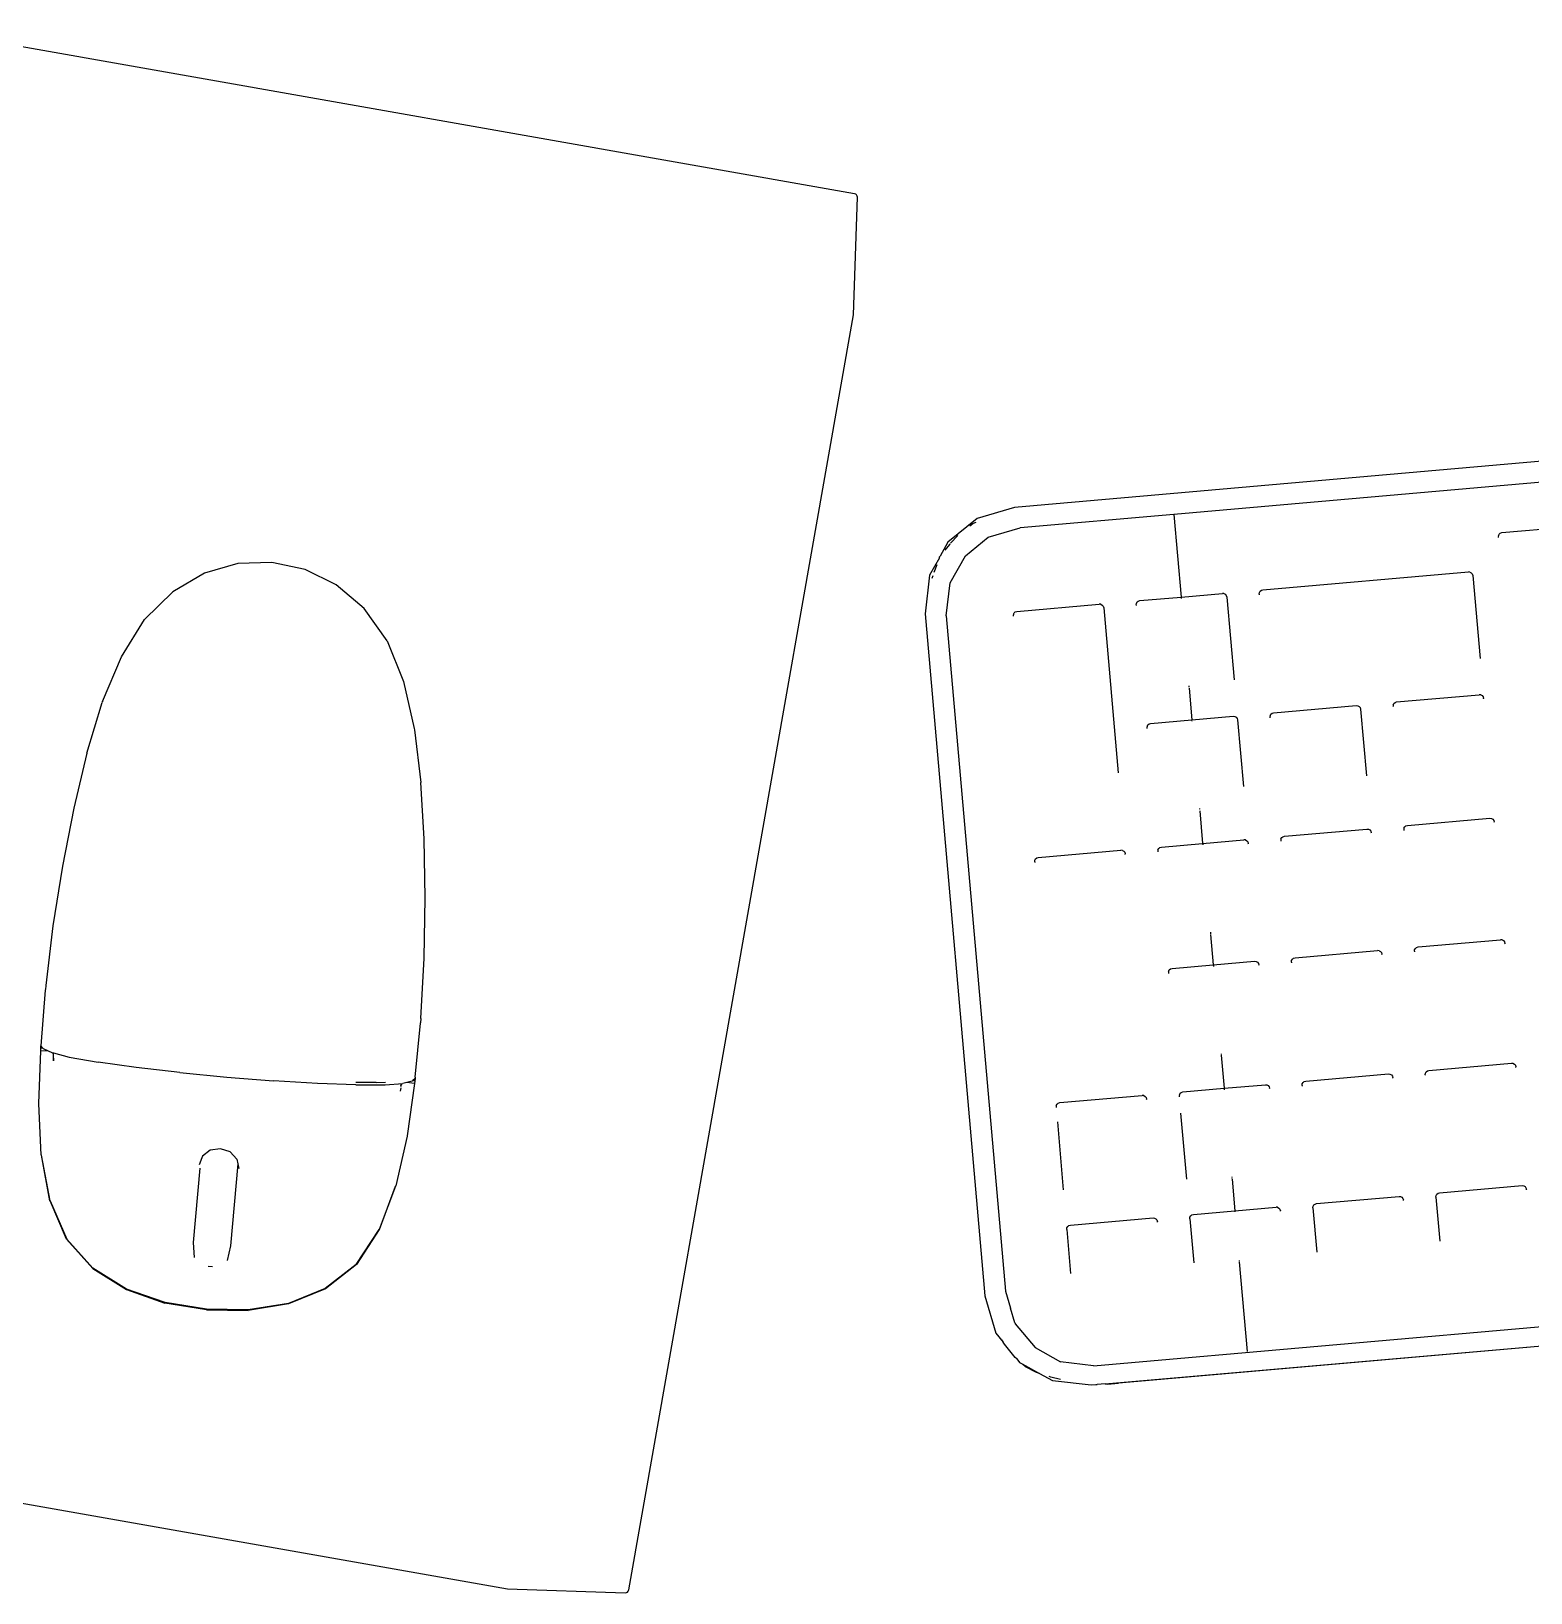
# Model space of a CAD drawing. Header units: metres. Extents: x -353 to 1688, y -477 to 135.
# Drawn here: x 72.5812 to 72.7877, y -222.3039 to -222.0888 of the extents above; entities that cross this region are included whole.
import ezdxf

# ---------------------------------------------------------------- set-up
doc = ezdxf.new("R2010")
doc.units = ezdxf.units.M
doc.header["$MEASUREMENT"] = 0
doc.layers.add('ID-LOOSE2', color=8, linetype='Continuous')

msp = doc.modelspace()

# ---------------------------------------------------------------- linework, layer by layer
at = {"layer": 'ID-LOOSE2', "linetype": 'Continuous'}
for p, q in [((72.69455996125703, -222.1112268335572), (72.56758096500607, -222.088837008894)), ((72.69442159071468, -222.1279189109794), (72.69495082682079, -222.1117083935101)), ((72.66345572340992, -222.303535110594), (72.69442159071468, -222.1279189109794)), ((73.02847935612658, -222.1271403915621), (72.71658233065432, -222.1544278459917)), ((73.02845395999907, -222.1300370635598), (72.73854387678443, -222.1553998130623)), ((72.71658233065432, -222.1544278459917), (72.71143510584011, -222.1559443414538)), ((72.71143510584011, -222.1559443414538), (72.70740242185548, -222.1592062868821)), ((72.71043789247551, -222.1569806925446), (72.71087199506951, -222.1566574300473)), ((72.71087199506951, -222.1566574300473), (72.71090437450403, -222.1566457618957)), ((72.71128997732353, -222.1565254678022), (72.71090437450403, -222.1566457618957)), ((72.73854387678443, -222.1553998130623), (72.71738186907237, -222.1572511618656)), ((72.73854387678443, -222.1553998130623), (72.7395409579974, -222.1667971775391)), ((72.78371652885062, -222.1578951081833), (72.79508552857214, -222.1569072779529)), ((72.70776991074331, -222.1593727783984), (72.70881086505779, -222.1582967547272)), ((72.7098536128708, -222.1610782778889), (72.71298268706641, -222.158546967241)), ((72.71298268706641, -222.158546967241), (72.71738186907237, -222.1572511618656)), ((72.7832183527878, -222.1584969285803), (72.78321541489368, -222.1585855967211)), ((72.78324289484158, -222.1582795417486), (72.7832183527878, -222.1584969285803)), ((72.78324289484158, -222.1582795417486), (72.78334488126825, -222.1580958405814)), ((72.78334488126825, -222.1580958405814), (72.78350831074931, -222.1579636601435)), ((72.78350831074931, -222.1579636601435), (72.78371652885062, -222.1578951081833)), ((72.70624297792983, -222.1613568579514), (72.70628328410066, -222.1612421469664)), ((72.70636402413766, -222.1611387867958), (72.70628328410066, -222.1612421469664)), ((72.70740242185548, -222.1592062868821), (72.70636402413766, -222.1611387867958)), ((72.70763297146755, -222.1595143311065), (72.70700505090144, -222.1603181699357)), ((72.70763297146755, -222.1595143311065), (72.70771488457171, -222.1594296583808)), ((72.70771451036921, -222.1648185798504), (72.7098536128708, -222.1610782778889)), ((72.60500478382278, -222.1634801963978), (72.60066081515834, -222.166052226257)), ((72.60960719764785, -222.1621548124467), (72.60500478382278, -222.1634801963978)), ((72.61428799783857, -222.1620232097645), (72.60960719764785, -222.1621548124467)), ((72.61887483738155, -222.1629656170992), (72.61428799783857, -222.1620232097645)), ((72.62317716996176, -222.1650700793834), (72.61887483738155, -222.1629656170992)), ((72.70624297792983, -222.1613568579514), (72.70488632125216, -222.163739206754)), ((72.70554933359927, -222.1633309632224), (72.70592296569703, -222.1622676097699)), ((72.75080128881018, -222.1657796763234), (72.77911432775886, -222.1633026119042)), ((72.77933199169365, -222.1633270911586), (72.77911432775886, -222.1633026119042)), ((72.77933199169365, -222.1633270911586), (72.77951586869949, -222.1634288766269)), ((72.77951586869949, -222.1634288766269), (72.7796481747364, -222.1635920800295)), ((72.62700853123283, -222.1683573581397), (72.62317716996176, -222.1650700793834)), ((72.70488632125216, -222.163739206754), (72.70428480229293, -222.1690652218127)), ((72.70524771729242, -222.1641893604088), (72.70537978199036, -222.1638135055148)), ((72.70720148849887, -222.1693702265402), (72.70771451036921, -222.1648185798504)), ((72.7796481747364, -222.1635920800295), (72.77972333320668, -222.1638054979313)), ((72.77972333320668, -222.1638054979313), (72.78072319316584, -222.1752341924733)), ((72.60066081515834, -222.166052226257), (72.59677745588147, -222.1698851072765)), ((72.71690994321057, -222.1687447809624), (72.7282771343057, -222.1677502877025)), ((72.72849479745537, -222.1677747669568), (72.7282771343057, -222.1677502877025)), ((72.72849479745537, -222.1677747669568), (72.72867867446143, -222.1678765524251)), ((72.73335538012316, -222.1678573985703), (72.73337992217694, -222.1676400117385)), ((72.73337992217694, -222.1676400117385), (72.7334724133159, -222.1674539367493)), ((72.7334724133159, -222.1674539367493), (72.73364533808467, -222.1673241552534)), ((72.73364533808467, -222.1673241552534), (72.73385541505195, -222.1672622474827)), ((72.73385541505195, -222.1672622474827), (72.7395409579974, -222.1667971775391)), ((72.7395409579974, -222.1667971775391), (72.74522258102729, -222.1662677542229)), ((72.73954347142148, -222.1668259078084), (72.73954759350227, -222.1668730261939)), ((72.7395526706814, -222.1669310620493), (72.73955606247455, -222.1669698327152)), ((72.74544024417696, -222.1662922334772), (72.74522258102729, -222.1662677542229)), ((72.74544024417696, -222.1662922334772), (72.74562412118303, -222.1663940189455)), ((72.74562412118303, -222.1663940189455), (72.74576856008775, -222.1665571344288)), ((72.74576856008775, -222.1665571344288), (72.7458315605702, -222.16677065281)), ((72.7458315605702, -222.16677065281), (72.74683140042248, -222.1781993372113)), ((72.75030127900118, -222.166374827411), (72.75029840535399, -222.1664615667179)), ((72.75030127900118, -222.166374827411), (72.75032582105518, -222.1661574405792)), ((72.75032582105518, -222.1661574405792), (72.75041828707413, -222.1659713655901)), ((72.75041828707413, -222.1659713655901), (72.75059121184313, -222.165841584094)), ((72.75059121184313, -222.165841584094), (72.75080128881018, -222.1657796763234)), ((72.59359359538098, -222.1750014598449), (72.59677745588147, -222.1698851072765)), ((72.6301673096034, -222.172806340168), (72.62700853123283, -222.1683573581397)), ((72.70428480229293, -222.1690652218127), (72.71250473245027, -222.2630196522609)), ((72.70720148849887, -222.1693702265402), (72.71533779481047, -222.2623730683633)), ((72.71640993340156, -222.1693399446099), (72.71640702844525, -222.1694276186602)), ((72.71643447545557, -222.169122557778), (72.71640993340156, -222.1693399446099)), ((72.71643447545557, -222.169122557778), (72.7165269665943, -222.1689364702289)), ((72.7165269665943, -222.1689364702289), (72.71669989136308, -222.1688066761729)), ((72.71669989136308, -222.1688066761729), (72.71690994321057, -222.1687447809624)), ((72.72867867446143, -222.1678765524251), (72.72882311336616, -222.1680396679084)), ((72.72882311336616, -222.1680396679084), (72.7288861138486, -222.1682531862896)), ((72.7288861138486, -222.1682531862896), (72.73087503371721, -222.1909867347418)), ((72.73335538012316, -222.1678573985703), (72.73335250556511, -222.1679441653702)), ((72.6301673096034, -222.172806340168), (72.63241435192663, -222.1783978339339)), ((72.59099275310041, -222.1811387819523), (72.59359359538098, -222.1750014598449)), ((72.63241435192663, -222.1783978339339), (72.63390994770702, -222.1848935529241)), ((72.74061062060923, -222.1790240822346), (72.74061577662223, -222.1790830186432)), ((72.74062012834179, -222.1791327614782), (72.74062643152479, -222.1792048107428)), ((72.74063493662402, -222.1793020292694), (72.74101914162725, -222.1836937292254)), ((72.76922812606017, -222.1812257592929), (72.78059529203551, -222.180231266033)), ((72.78081295518518, -222.1802557452875), (72.78059529203551, -222.180231266033)), ((72.78081295518518, -222.1802557452875), (72.78099683219102, -222.1803575307557)), ((72.78099683219102, -222.1803575307557), (72.78112913822793, -222.1805207215984)), ((72.78112913822793, -222.1805207215984), (72.7811910836781, -222.1807305473676)), ((72.58880015796444, -222.1882698060458), (72.5909334829098, -222.1813034674237)), ((72.59099275310041, -222.1811387819523), (72.5909334829098, -222.1813034674237)), ((72.75189925056566, -222.1829000197189), (72.75207217533443, -222.1827702256629)), ((72.75207217533443, -222.1827702256629), (72.75228225230171, -222.1827083304523)), ((72.75228225230171, -222.1827083304523), (72.76364941827728, -222.1817138371924)), ((72.76364941827728, -222.1817138371924), (72.76386708142695, -222.1817383164467)), ((72.76386708142695, -222.1817383164467), (72.76405095843256, -222.1818401019151)), ((72.76405095843256, -222.1818401019151), (72.76418323934968, -222.1820032927577)), ((72.76418323934968, -222.1820032927577), (72.76425839781996, -222.1822167232195)), ((72.76425839781996, -222.1822167232195), (72.76505981098808, -222.1913771104831)), ((72.76872811625094, -222.1818209229405), (72.7687252425817, -222.1819076425354)), ((72.76875265830495, -222.1816035235488), (72.76872811625094, -222.1818209229405)), ((72.76875265830495, -222.1816035235488), (72.76884512432389, -222.1814174485596)), ((72.76884512432389, -222.1814174485596), (72.76901804909267, -222.1812876670635)), ((72.76901804909267, -222.1812876670635), (72.76922812606017, -222.1812257592929)), ((72.78120895708594, -222.1808154613389), (72.7811910836781, -222.1807305473676)), ((72.63390994770702, -222.1848935529241), (72.63393971468145, -222.1850660255365)), ((72.73483644409384, -222.1847860526992), (72.73483355003646, -222.1848727827079)), ((72.73486098614762, -222.1845686658675), (72.73483644409384, -222.1847860526992)), ((72.73486098614762, -222.1845686658675), (72.73495347728658, -222.1843825908782)), ((72.73495347728658, -222.1843825908782), (72.73512640205536, -222.1842527968223)), ((72.73512640205536, -222.1842527968223), (72.73533647902264, -222.1841909016115)), ((72.73533647902264, -222.1841909016115), (72.74101914162725, -222.1836937292254)), ((72.74101914162725, -222.1836937292254), (72.7467036449982, -222.1831963957918)), ((72.74101914162725, -222.1836937292254), (72.74102446302459, -222.1837545560777)), ((72.7410285850026, -222.1838016728256), (72.741033662282, -222.1838597092559)), ((72.7467036449982, -222.1831963957918), (72.74692130814788, -222.1832208750462)), ((72.74692130814788, -222.1832208750462), (72.74710518515349, -222.1833226730744)), ((72.74710518515349, -222.1833226730744), (72.74724962405844, -222.1834857759977)), ((72.74724962405844, -222.1834857759977), (72.74731262454088, -222.1836992943788)), ((72.74731262454088, -222.1836992943788), (72.74811405620699, -222.1928598830303)), ((72.75178224249271, -222.1833034815398), (72.75177932806332, -222.1833902112924)), ((72.7518067594267, -222.1830860947081), (72.75178224249271, -222.1833034815398)), ((72.7518067594267, -222.1830860947081), (72.75189925056566, -222.1829000197189)), ((72.63393971468145, -222.1850660255365), (72.6348309404043, -222.1922969762322)), ((72.58880015796444, -222.1882698060458), (72.58702020593978, -222.195847184035)), ((72.63526805021024, -222.2000683168308), (72.6348309404043, -222.1922969762322)), ((72.58702020593978, -222.195847184035), (72.58545294334272, -222.2038307493444)), ((72.74208813995779, -222.1959130389201), (72.74209676821943, -222.1960116652663)), ((72.7421011200845, -222.196061409768), (72.74210386144819, -222.1960927452449)), ((72.74211592846905, -222.1962306787291), (72.74250764469411, -222.2007082365786)), ((72.77071670085388, -222.1982402603709), (72.78208386682923, -222.1972457671111)), ((72.78208386682923, -222.1972457671111), (72.7823015299789, -222.1972702463654)), ((72.7823015299789, -222.1972702463654), (72.78249434963709, -222.1973680252241)), ((72.78249434963709, -222.1973680252241), (72.7826298207699, -222.197535147317)), ((72.7826298207699, -222.197535147317), (72.78267965847203, -222.1977450484455)), ((72.78269753189511, -222.1978299624908), (72.78267965847203, -222.1977450484455)), ((72.63542518717873, -222.2082027517164), (72.63526805021024, -222.2000683168308)), ((72.75329533422064, -222.200100608346), (72.75339732064731, -222.1999169197386)), ((72.75339732064731, -222.1999169197386), (72.75356075012837, -222.1997847393009)), ((72.75356075012837, -222.1997847393009), (72.75377082709542, -222.1997228315303)), ((72.75377082709542, -222.1997228315303), (72.765137993071, -222.1987283382704)), ((72.765137993071, -222.1987283382704), (72.76535565622066, -222.1987528175248)), ((72.76535565622066, -222.1987528175248), (72.7655395332265, -222.1988546155529)), ((72.7655395332265, -222.1988546155529), (72.76568394701144, -222.1990177184763)), ((72.76568394701144, -222.1990177184763), (72.76573375959401, -222.1992276321648)), ((72.76575163300708, -222.1993125359731), (72.76573375959401, -222.1992276321648)), ((72.77021669104488, -222.1988354240185), (72.7702138174393, -222.1989221416845)), ((72.77024123309866, -222.1986180246267), (72.77021669104488, -222.1988354240185)), ((72.77024123309866, -222.1986180246267), (72.77034319440577, -222.1984343485794)), ((72.77034319440577, -222.1984343485794), (72.7705066238866, -222.1983021681416)), ((72.7705066238866, -222.1983021681416), (72.77071670085388, -222.1982402603709)), ((72.71987513576869, -222.202637055995), (72.73124232686405, -222.2016425627351)), ((72.73145996489393, -222.2016670294296), (72.73124232686405, -222.2016425627351)), ((72.73145996489393, -222.2016670294296), (72.73164386701956, -222.2017688274577)), ((72.73164386701956, -222.2017688274577), (72.73178828080472, -222.2019319303811)), ((72.73178828080472, -222.2019319303811), (72.73183809338707, -222.2021418440696)), ((72.73185596709618, -222.2022267492839), (72.73183809338707, -222.2021418440696)), ((72.73632501888756, -222.2018005537772), (72.73632214525674, -222.2018872824025)), ((72.73634956094156, -222.2015831669454), (72.73632501888756, -222.2018005537772)), ((72.73634956094156, -222.2015831669454), (72.73645154736823, -222.2013994783381)), ((72.73645154736823, -222.2013994783381), (72.7366149768493, -222.2012672979002)), ((72.7366149768493, -222.2012672979002), (72.73682505381635, -222.2012054026895)), ((72.73682505381635, -222.2012054026895), (72.74250764469411, -222.2007082365786)), ((72.74250764469411, -222.2007082365786), (72.74819221979192, -222.2002108968697)), ((72.74251045261076, -222.2007403327977), (72.74251708814245, -222.200816181013)), ((72.74252216539048, -222.2008742170866), (72.74252555723501, -222.2009129879609)), ((72.74840988294159, -222.2002353761242), (72.74819221979192, -222.2002108968697)), ((72.74840988294159, -222.2002353761242), (72.74859375994743, -222.2003371741524)), ((72.74859375994743, -222.2003371741524), (72.74873817373236, -222.2005002770758)), ((72.74873817373236, -222.2005002770758), (72.74878798631471, -222.2007101907642)), ((72.74880585981646, -222.2007950949917), (72.74878798631471, -222.2007101907642)), ((72.75327081728642, -222.2003179951778), (72.75326792336386, -222.2004047211474)), ((72.75329533422064, -222.200100608346), (72.75327081728642, -222.2003179951778)), ((72.58545294334272, -222.2038307493444), (72.58415089569462, -222.2120421262067)), ((72.71937512595969, -222.2032322070826), (72.71937215423736, -222.2033218961918)), ((72.71937512595969, -222.2032322070826), (72.7193996680137, -222.2030148202507)), ((72.7193996680137, -222.2030148202507), (72.71950165444036, -222.2028311316435)), ((72.71950165444036, -222.2028311316435), (72.71966505880164, -222.2026989512057)), ((72.71966505880164, -222.2026989512057), (72.71987513576869, -222.202637055995)), ((72.63528156466782, -222.2165154744504), (72.63542518717873, -222.2082027517164)), ((72.58415089569462, -222.2120421262067), (72.5831579096232, -222.2202980530512)), ((72.74357664302443, -222.2129275462734), (72.74358527235654, -222.2130261848546)), ((72.74358962427596, -222.2130759299755), (72.74359592639462, -222.2131479670776)), ((72.74360443160708, -222.2132451868948), (72.74397171998498, -222.2174435193983)), ((72.77180732762486, -222.2151696178545), (72.77197075710569, -222.2150374374166)), ((72.77197075710569, -222.2150374374166), (72.77218085919276, -222.2149755422059)), ((72.77218085919276, -222.2149755422059), (72.7835480251681, -222.2139810363861)), ((72.78376566319821, -222.2140055156406), (72.7835480251681, -222.2139810363861)), ((72.78376566319821, -222.2140055156406), (72.78395848285618, -222.2141033070591)), ((72.78395848285618, -222.2141033070591), (72.78409397910877, -222.2142704165921)), ((72.78409397910877, -222.2142704165921), (72.78414379169112, -222.2144803302806)), ((72.7841616858691, -222.2145652461032), (72.78414379169112, -222.2144803302806)), ((72.63482581596304, -222.2248184130184), (72.63528156466782, -222.2165154744504)), ((72.74397171998498, -222.2174435193983), (72.7496563781308, -222.2169461787047)), ((72.7496563781308, -222.2169461787047), (72.74987401616067, -222.2169706579592)), ((72.74987401616067, -222.2169706579592), (72.75005789316651, -222.2170724559874)), ((72.75005789316651, -222.2170724559874), (72.75020233207147, -222.2172355589107)), ((72.75020233207147, -222.2172355589107), (72.7502521195338, -222.2174454600392)), ((72.75473495050551, -222.2170532644528), (72.75473207684126, -222.2171399940871)), ((72.75473495050551, -222.2170532644528), (72.75474756065, -222.2168378997657)), ((72.75474756065, -222.2168378997657), (72.7548614538664, -222.2166521890138)), ((72.7548614538664, -222.2166521890138), (72.75502488334746, -222.2165200085759)), ((72.75502488334746, -222.2165200085759), (72.75523498543453, -222.2164581133652)), ((72.75523498543453, -222.2164581133652), (72.76660215140987, -222.2154636201053)), ((72.76681978943975, -222.2154880867998), (72.76660215140987, -222.2154636201053)), ((72.76681978943975, -222.2154880867998), (72.76701260909772, -222.2155858782185)), ((72.76701260909772, -222.2155858782185), (72.76714810535054, -222.2157529877514)), ((72.76714810535054, -222.2157529877514), (72.76719789281287, -222.2159629014399)), ((72.7672157869822, -222.2160478172215), (72.76719789281287, -222.2159629014399)), ((72.77168082426397, -222.2155706932936), (72.77167797097877, -222.2156574229707)), ((72.77168082426397, -222.2155706932936), (72.77169343440823, -222.2153553286064)), ((72.77169343440823, -222.2153553286064), (72.77180732762486, -222.2151696178545)), ((72.73778915210687, -222.2185358356121), (72.73778629880826, -222.2186225555037)), ((72.73781371928044, -222.2183184487805), (72.73778915210687, -222.2185358356121)), ((72.73781371928044, -222.2183184487805), (72.73791568058732, -222.2181347601731)), ((72.73791568058732, -222.2181347601731), (72.73807911006838, -222.2180025671753)), ((72.73807911006838, -222.2180025671753), (72.73828921215545, -222.2179406719647)), ((72.73828921215545, -222.2179406719647), (72.74397171998498, -222.2174435193983)), ((72.74397171998498, -222.2174435193983), (72.74398116339785, -222.2175514634285)), ((72.74398624137712, -222.2176095078587), (72.74398963307135, -222.217648277014)), ((72.7502700136954, -222.2175303757836), (72.7502521195338, -222.2174454600392)), ((72.5831021436461, -222.2209355561378), (72.5824914042596, -222.2285945725542)), ((72.58311602212507, -222.2208205325518), (72.5831021436461, -222.2209355561378)), ((72.5831579096232, -222.2202980530512), (72.58311602212507, -222.2208205325518)), ((72.6340578657057, -222.2329180067281), (72.63477004998595, -222.2254559161049)), ((72.63477004998595, -222.2254559161049), (72.63477006101698, -222.2254064620579)), ((72.63482581596304, -222.2248184130184), (72.63477006101698, -222.2254064620579)), ((72.58219192734714, -222.2365357868185), (72.58248075491747, -222.2292896135183)), ((72.58246250537582, -222.2289248613238), (72.5824649043177, -222.2288974179318)), ((72.58276680557105, -222.2289083100736), (72.58246250537582, -222.2289248613238)), ((72.58248075491747, -222.2292896135183), (72.58246250537582, -222.2289248613238)), ((72.5824649043177, -222.2288974179318), (72.5824914042596, -222.2285945725542)), ((72.58276680557105, -222.2289083100736), (72.5824649043177, -222.2288974179318)), ((72.58353595707945, -222.2293162060843), (72.58248075491747, -222.2292896135183)), ((72.58276680557105, -222.2289083100736), (72.5824914042596, -222.2285945725542)), ((72.58276680557105, -222.2289083100736), (72.58285772789918, -222.229011888904)), ((72.58353595707945, -222.2293162060843), (72.58285772789918, -222.229011888904)), ((72.58402788398735, -222.2295369306031), (72.58353595707945, -222.2293162060843)), ((72.58402788398735, -222.2295369306031), (72.58424782453358, -222.2295584168204)), ((72.5842227181879, -222.2302567687568), (72.58424782453358, -222.2295584168204)), ((72.58424782453358, -222.2295584168204), (72.58640645363312, -222.2301553300745)), ((72.58640645363312, -222.2301553300745), (72.59040115646576, -222.2308534849411)), ((72.74504419125219, -222.2297025269027), (72.74504934707852, -222.2297614611716)), ((72.74505369896065, -222.2298112058664), (72.7450564402559, -222.2298425405605)), ((72.74506000149495, -222.2298832477185), (72.74545836315679, -222.2344367670064)), ((72.5842089953187, -222.2306384807157), (72.58422137677394, -222.230294081195)), ((72.58424359513992, -222.2303034133862), (72.5842089953187, -222.2306384807157)), ((72.59561311502944, -222.2315798619138), (72.59040115646576, -222.2308534849411)), ((72.6016419069997, -222.2322852764055), (72.59561311502944, -222.2315798619138)), ((72.6016419069997, -222.2322852764055), (72.60808562798411, -222.2329165874589)), ((72.7731801503362, -222.2323485657656), (72.7732940435526, -222.2321628550137)), ((72.7732940435526, -222.2321628550137), (72.77345747303366, -222.2320306745759)), ((72.77345747303366, -222.2320306745759), (72.77366755000071, -222.2319687793652)), ((72.77366755000071, -222.2319687793652), (72.78503471558383, -222.2309742861053)), ((72.78503471558383, -222.2309742861053), (72.78525237912595, -222.2309987527997)), ((72.78525237912595, -222.2309987527997), (72.78544519878415, -222.2310965442183)), ((72.78544519878415, -222.2310965442183), (72.78558069503674, -222.2312636663112)), ((72.78558069503674, -222.2312636663112), (72.78563050722664, -222.2314735674397)), ((72.78564840167269, -222.2315584815137), (72.78563050722664, -222.2314735674397)), ((72.60808562798411, -222.2329165874589), (72.61454109247939, -222.2334138089691)), ((72.62060078181571, -222.2337659886989), (72.61454109247939, -222.2334138089691)), ((72.62585968930307, -222.2339556935005), (72.62060078181571, -222.2337659886989)), ((72.62585968930307, -222.2339556935005), (72.62991494343669, -222.2339618352941)), ((72.62865154261567, -222.2336613898119), (72.62589016468428, -222.2336252332334)), ((72.62865154261567, -222.2336613898119), (72.62995103584308, -222.2335785696126)), ((72.62991494343669, -222.2339618352941), (72.63236475286249, -222.2337658630998)), ((72.63205762365101, -222.2343711144232), (72.63199511612834, -222.2348192200569)), ((72.63206422958979, -222.2341605834106), (72.63212583675954, -222.2338821064312)), ((72.63212583675954, -222.2338821064312), (72.63208381129311, -222.2341833797415)), ((72.63288752792164, -222.2336339153296), (72.63236475286249, -222.2337658630998)), ((72.63360830903412, -222.2334519910796), (72.63288752792164, -222.2336339153296)), ((72.6339313246649, -222.2337909577896), (72.63288752792164, -222.2336339153296)), ((72.6339313246649, -222.2337909577896), (72.63295747988855, -222.2409771952243)), ((72.63371583650792, -222.2333657708074), (72.63360830903412, -222.2334519910796)), ((72.63404153736519, -222.2331046094919), (72.63371583650792, -222.2333657708074)), ((72.63401503643036, -222.2334074662172), (72.63371583650792, -222.2333657708074)), ((72.63401263748847, -222.2334349096091), (72.63371583650792, -222.2333657708074)), ((72.63401263748847, -222.2334349096091), (72.6339313246649, -222.2337909577896)), ((72.63401503643036, -222.2334074662172), (72.63401263748847, -222.2334349096091)), ((72.63404153736519, -222.2331046094919), (72.63401503643036, -222.2334074662172)), ((72.6340578657057, -222.2329180067281), (72.63404153736519, -222.2331046094919)), ((72.7397759029634, -222.2349339216837), (72.74545836315679, -222.2344367670064)), ((72.74545836315679, -222.2344367670064), (72.75114306893875, -222.233939415864)), ((72.74545836315679, -222.2344367670064), (72.74546780619448, -222.2345447067465)), ((72.75114306893875, -222.233939415864), (72.75136073208841, -222.2339638951183)), ((72.75136073208841, -222.2339638951183), (72.75155355174661, -222.234061686537)), ((72.75155355174661, -222.234061686537), (72.75168904799943, -222.2342287960699)), ((72.75168904799943, -222.2342287960699), (72.75173883546177, -222.2344387097584)), ((72.75175672925366, -222.2345236135582), (72.75173883546177, -222.2344387097584)), ((72.75622166643348, -222.234046514172), (72.75621879281312, -222.2341332322904)), ((72.75622166643348, -222.234046514172), (72.75623427657797, -222.2338311369249)), ((72.75623427657797, -222.2338311369249), (72.75634816979436, -222.233645426173)), ((72.75634816979436, -222.233645426173), (72.75651159927543, -222.2335132457351)), ((72.75651159927543, -222.2335132457351), (72.75672167624248, -222.2334513505244)), ((72.75672167624248, -222.2334513505244), (72.76808884221805, -222.2324568572647)), ((72.76808884221805, -222.2324568572647), (72.76830650536749, -222.2324813239591)), ((72.76830650536749, -222.2324813239591), (72.76849932502569, -222.2325791153776)), ((72.76849932502569, -222.2325791153776), (72.76863482127851, -222.2327462374705)), ((72.76863482127851, -222.2327462374705), (72.76868460874084, -222.2329561385991)), ((72.7687025025416, -222.233041052632), (72.76868460874084, -222.2329561385991)), ((72.77316754019193, -222.2325639430126), (72.77316468696563, -222.232650660708)), ((72.77316754019193, -222.2325639430126), (72.7731801503362, -222.2323485657656)), ((72.58222094072744, -222.2365860892372), (72.58219192734714, -222.2365357868185)), ((72.58253265244389, -222.2436150013048), (72.58222094072744, -222.2365860892372)), ((72.72235493824724, -222.2367937547027), (72.7224569246739, -222.2366100660954)), ((72.7224569246739, -222.2366100660954), (72.72262032903495, -222.2364778856576)), ((72.72262032903495, -222.2364778856576), (72.72283040600223, -222.2364159904469)), ((72.72283040600223, -222.2364159904469), (72.73419759709759, -222.235421497187)), ((72.73441523512724, -222.2354459638815), (72.73419759709759, -222.235421497187)), ((72.73441523512724, -222.2354459638815), (72.7345991372531, -222.2355477619096)), ((72.7345991372531, -222.2355477619096), (72.73474355103826, -222.235710877393)), ((72.73474355103826, -222.235710877393), (72.73479336362061, -222.2359207785215)), ((72.73481123740771, -222.2360056841054), (72.73479336362061, -222.2359207785215)), ((72.73927586803461, -222.2355290727714), (72.73927301479307, -222.2356158011262)), ((72.73930041008862, -222.2353116733797), (72.73927586803461, -222.2355290727714)), ((72.73930041008862, -222.2353116733797), (72.73940239651529, -222.2351279973323)), ((72.73940239651529, -222.2351279973323), (72.73956582599635, -222.2349958168945)), ((72.73956582599635, -222.2349958168945), (72.7397759029634, -222.2349339216837)), ((72.74547288369035, -222.2346027456534), (72.74547627534321, -222.2346415143361)), ((72.72233039619323, -222.2370111540944), (72.72232742445613, -222.2371008331157)), ((72.72235493824724, -222.2367937547027), (72.72233039619323, -222.2370111540944)), ((72.73946902541866, -222.2378839606092), (72.7402633940876, -222.2469635967083)), ((72.72249488977877, -222.2390386907113), (72.72331789732698, -222.2484456803213)), ((72.60581226010049, -222.2429710298674), (72.60476477660245, -222.2437750898511)), ((72.60722337796165, -222.2427722191347), (72.60581226010049, -222.2429710298674)), ((72.60857852888716, -222.2432130341124), (72.60722337796165, -222.2427722191347)), ((72.63292017697154, -222.241021694967), (72.63139265391305, -222.2478896895345)), ((72.63295747988855, -222.2409771952243), (72.63292017697154, -222.241021694967)), ((72.58256491883935, -222.2436523670215), (72.58253265244389, -222.2436150013048)), ((72.58376310863468, -222.2499332739603), (72.58256491883935, -222.2436523670215)), ((72.58372939785045, -222.2499194455053), (72.58256491883935, -222.2436523670215)), ((72.60467248130112, -222.2440070308485), (72.60428238833993, -222.2449873467398)), ((72.60476477660245, -222.2437750898511), (72.60467248130112, -222.2440070308485)), ((72.60947047052446, -222.2441867784097), (72.60857852888716, -222.2432130341124)), ((72.60960365601, -222.2448299560572), (72.60861554292637, -222.256124126382)), ((72.60947047052446, -222.2441867784097), (72.60960365601, -222.2448299560572)), ((72.60960365601, -222.2448299560572), (72.60973503235846, -222.245464397043)), ((72.60353434553144, -222.2556795685526), (72.60443065190407, -222.245434778691)), ((72.72748445359571, -222.2726589521368), (73.03854423581583, -222.245445921423)), ((72.74652736094185, -222.2466560704676), (72.74653083411272, -222.2466957709499)), ((72.74653598996542, -222.246754705523), (72.74654034191462, -222.2468044509842)), ((72.74654308316872, -222.2468357852067), (72.74654664431228, -222.2468764912741)), ((72.74655514960659, -222.2469737120275), (72.74693386593185, -222.251302673013)), ((72.63135438388304, -222.2479208883381), (72.6290837289389, -222.2538983102979)), ((72.62911932370912, -222.2538905482768), (72.63135438388304, -222.2479208883381)), ((72.63135438388304, -222.2479208883381), (72.63139265391305, -222.2478896895345)), ((72.72905985136413, -222.2751538186607), (73.03712104591, -222.2482018753344)), ((73.03365190170894, -222.2485755859342), (72.73253818247895, -222.2749196093968)), ((72.75819726409486, -222.2503172553691), (72.7695644300702, -222.2493227495493)), ((72.7695644300702, -222.2493227495493), (72.76978206810008, -222.2493472288037)), ((72.76978206810008, -222.2493472288037), (72.76996597022571, -222.2494490268318)), ((72.76996597022571, -222.2494490268318), (72.77009827626262, -222.2496122051147)), ((72.77463031694106, -222.2494357133328), (72.77465528603193, -222.2492145082899)), ((72.77463031694106, -222.2494357133328), (72.77516244983394, -222.2555178916613)), ((72.77465528603193, -222.2492145082899), (72.77476920436834, -222.249028797538)), ((72.77476920436834, -222.249028797538), (72.77493260872939, -222.2488966171002)), ((72.77493260872939, -222.2488966171002), (72.77514271081645, -222.2488347218895)), ((72.77514271081645, -222.2488347218895), (72.7865098767918, -222.2478402160697)), ((72.7865098767918, -222.2478402160697), (72.786727514429, -222.2478646953241)), ((72.786727514429, -222.2478646953241), (72.78691141733975, -222.2479664933522)), ((72.78691141733975, -222.2479664933522), (72.78704372337666, -222.248129684195)), ((72.78704372337666, -222.248129684195), (72.78710564370704, -222.2483395099641)), ((72.78712287571307, -222.2484213698211), (72.78710564370704, -222.2483395099641)), ((72.58376310863468, -222.2499332739603), (72.58372939785045, -222.2499194455053)), ((72.58376310863468, -222.2499332739603), (72.58604991561651, -222.2552025559293)), ((72.58602001048325, -222.2552188210059), (72.58376310863468, -222.2499332739603)), ((72.74125149081578, -222.2517998139684), (72.74693386593185, -222.251302673013)), ((72.74693386593185, -222.251302673013), (72.75261865679113, -222.2508053207087)), ((72.74693386593185, -222.251302673013), (72.74693918765797, -222.2513635036231)), ((72.74694330940042, -222.2514106176793), (72.74694838740129, -222.2514686623567)), ((72.75283629482101, -222.250829799963), (72.75261865679113, -222.2508053207087)), ((72.75283629482101, -222.250829799963), (72.75302019694664, -222.2509315979912)), ((72.75302019694664, -222.2509315979912), (72.75315250298354, -222.251094776274)), ((72.75315250298354, -222.251094776274), (72.75321442331415, -222.2513046020431)), ((72.75323165604618, -222.2513864722579), (72.75321442331415, -222.2513046020431)), ((72.7576848450999, -222.2509182593723), (72.75770983931034, -222.2506970417696)), ((72.7576848450999, -222.2509182593723), (72.75821697801894, -222.2570004154608)), ((72.75770983931034, -222.2506970417696), (72.75782375764675, -222.2505113310176)), ((72.75782375764675, -222.2505113310176), (72.7579871620078, -222.2503791505798)), ((72.7579871620078, -222.2503791505798), (72.75819726409486, -222.2503172553691)), ((72.77009827626262, -222.2496122051147), (72.77016019659322, -222.2498220434437)), ((72.77017742926637, -222.2499039133789), (72.77016019659322, -222.2498220434437)), ((72.72379362509923, -222.2538833514513), (72.72381861930967, -222.2536621338486)), ((72.72381861930967, -222.2536621338486), (72.72393253764608, -222.2534764356566)), ((72.72393253764608, -222.2534764356566), (72.72409594200712, -222.2533442552187)), ((72.72409594200712, -222.2533442552187), (72.7243060189744, -222.253282347448)), ((72.7243060189744, -222.253282347448), (72.73567321006954, -222.2522878541882)), ((72.73567321006954, -222.2522878541882), (72.73589084809942, -222.2523123334425)), ((72.73589084809942, -222.2523123334425), (72.73607475022504, -222.2524141189109)), ((72.73607475022504, -222.2524141189109), (72.73620705626195, -222.2525773097536)), ((72.73620705626195, -222.2525773097536), (72.73626897659256, -222.2527871355227)), ((72.73628685035555, -222.2528720511827), (72.73626897659256, -222.2527871355227)), ((72.74073907182083, -222.2524008179716), (72.74076406603126, -222.252179600369)), ((72.74073907182083, -222.2524008179716), (72.74127125117502, -222.2584835147492)), ((72.74076406603126, -222.252179600369), (72.74087798436767, -222.2519939021769)), ((72.74087798436767, -222.2519939021769), (72.74104138872872, -222.2518617091791)), ((72.74104138872872, -222.2518617091791), (72.74125149081578, -222.2517998139684)), ((72.58964027743468, -222.2592726558703), (72.58602001048325, -222.2552188210059)), ((72.58965791154105, -222.259231007226), (72.58604991561651, -222.2552025559293)), ((72.60364002474807, -222.2577487588344), (72.60353434553144, -222.2556795685526)), ((72.62591666103117, -222.2586904414845), (72.6290837289389, -222.2538983102979)), ((72.6290837289389, -222.2538983102979), (72.62594327546935, -222.2587116551637)), ((72.62911932370912, -222.2538905482768), (72.6290837289389, -222.2538983102979)), ((72.72379362509923, -222.2538833514513), (72.72432580456166, -222.2599660494656)), ((72.60861554292637, -222.256124126382), (72.60815223987242, -222.2581431704433)), ((72.58964027743468, -222.2592726558703), (72.59426747195175, -222.262174081792)), ((72.5942735007061, -222.2621159796724), (72.58965791154105, -222.259231007226)), ((72.60550936543177, -222.2589178740802), (72.60610768913966, -222.2589702202688)), ((72.62591666103117, -222.2586904414845), (72.621663940075, -222.2620311751954)), ((72.62594327546935, -222.2587116551637), (72.62167407591801, -222.2620752479013)), ((72.74753517356385, -222.2581759898063), (72.74753864612853, -222.25821568336)), ((72.74754380183822, -222.2582746163007), (72.74754815382221, -222.2583243621573)), ((72.74755089505425, -222.2583556961308), (72.74862927935806, -222.2706823496832)), ((72.59426747195175, -222.262174081792), (72.59958554915079, -222.2640267305453)), ((72.59958921664293, -222.2639614441604), (72.5942735007061, -222.2621159796724)), ((72.62167407591801, -222.2620752479013), (72.61661335116787, -222.2641290937693)), ((72.621663940075, -222.2620311751954), (72.61661750849635, -222.2640708158111)), ((72.71533779481047, -222.2623730683633), (72.71604274842207, -222.2647183337874)), ((72.60528386490682, -222.2649409911336), (72.59958554915079, -222.2640267305453)), ((72.60528968014273, -222.2648744989976), (72.59958921664293, -222.2639614441604)), ((72.61661335116787, -222.2641290937693), (72.61105436243565, -222.2650301162178)), ((72.61661750849635, -222.2640708158111), (72.61106208677711, -222.2649652066299)), ((72.71250473245027, -222.2630196522609), (72.71402196894678, -222.2681602705653)), ((72.60528386490682, -222.2649409911336), (72.61105436243565, -222.2650301162178)), ((72.61106208677711, -222.2649652066299), (72.60528968014273, -222.2648744989976)), ((72.71663229395563, -222.2667547167421), (72.71604274842207, -222.2647183337874)), ((72.71402196894678, -222.2681602705653), (72.71502309895004, -222.2693950789563)), ((72.71663229395563, -222.2667547167421), (72.716667614985, -222.266797162693)), ((72.716667614985, -222.266797162693), (72.71668848696959, -222.2668666003738)), ((72.71668848696959, -222.2668666003738), (72.71943227352654, -222.2701630729803)), ((72.71502309895004, -222.2693950789563), (72.71483836216657, -222.2690929649689)), ((72.71521181896537, -222.2697037070232), (72.71502309895004, -222.2693950789563)), ((72.71669923824811, -222.2715265762424), (72.71521181896537, -222.2697037070232)), ((72.71943227352654, -222.2701630729803), (72.72293515560818, -222.2721022469177)), ((72.71689357226842, -222.2717021481094), (72.71669923824811, -222.2715265762424)), ((72.71711870210356, -222.2719055425815), (72.71689357226842, -222.2717021481094)), ((72.71689357226842, -222.2717021481094), (72.71728701667143, -222.2721874281918)), ((72.71728701667143, -222.2721874281918), (72.71765808780287, -222.272392852802)), ((72.71809773340487, -222.2727900524228), (72.71765808780287, -222.272392852802)), ((72.71765808780287, -222.272392852802), (72.72004779413282, -222.2737157918557)), ((72.71961662780882, -222.2735736648816), (72.71809773340487, -222.2727900524228)), ((72.72748445359571, -222.2726589521368), (72.72293515560818, -222.2721022469177)), ((72.72004779413282, -222.2737157918557), (72.71961662780882, -222.2735736648816)), ((72.72004779413282, -222.2737157918557), (72.72182483490633, -222.2746995598652)), ((72.7216015449194, -222.2742279605608), (72.72138242709025, -222.2741557319281)), ((72.72294334928756, -222.2745546686497), (72.7216015449194, -222.2742279605608)), ((72.72182483490633, -222.2746995598652), (72.72715714247738, -222.2752992199586)), ((72.72715714247738, -222.2752992199586), (72.72781000798523, -222.2752421016366)), ((72.72781000798523, -222.2752421016366), (72.72797549563279, -222.2752608368896)), ((72.72905985136413, -222.2751538186607), (72.72797549563279, -222.2752608368896)), ((72.72905985136413, -222.2751538186607), (72.72940581758826, -222.2751704558149)), ((72.72940581758826, -222.2751704558149), (72.73093795013187, -222.2750537994194)), ((72.73253818247895, -222.2749196093968), (72.73093795013187, -222.2750537994194)), ((72.51978462477337, -222.281006970011), (72.64676362865202, -222.3033967819662)), ((72.64676362865202, -222.3033967819662), (72.6629741646907, -222.3039259762219))]:
    msp.add_line(p, q, dxfattribs=at)
for centre, start, end in [((72.6944777724566, -222.1116929493733), 358.1300887688819, 79.9999992859673), ((72.6629896075899, -222.3034529218172), 268.1302386709344, 350.0000021973165)]:
    msp.add_arc(centre, 0.0004733064048539243, start, end, dxfattribs=at)

doc.saveas('drawing.dxf')
